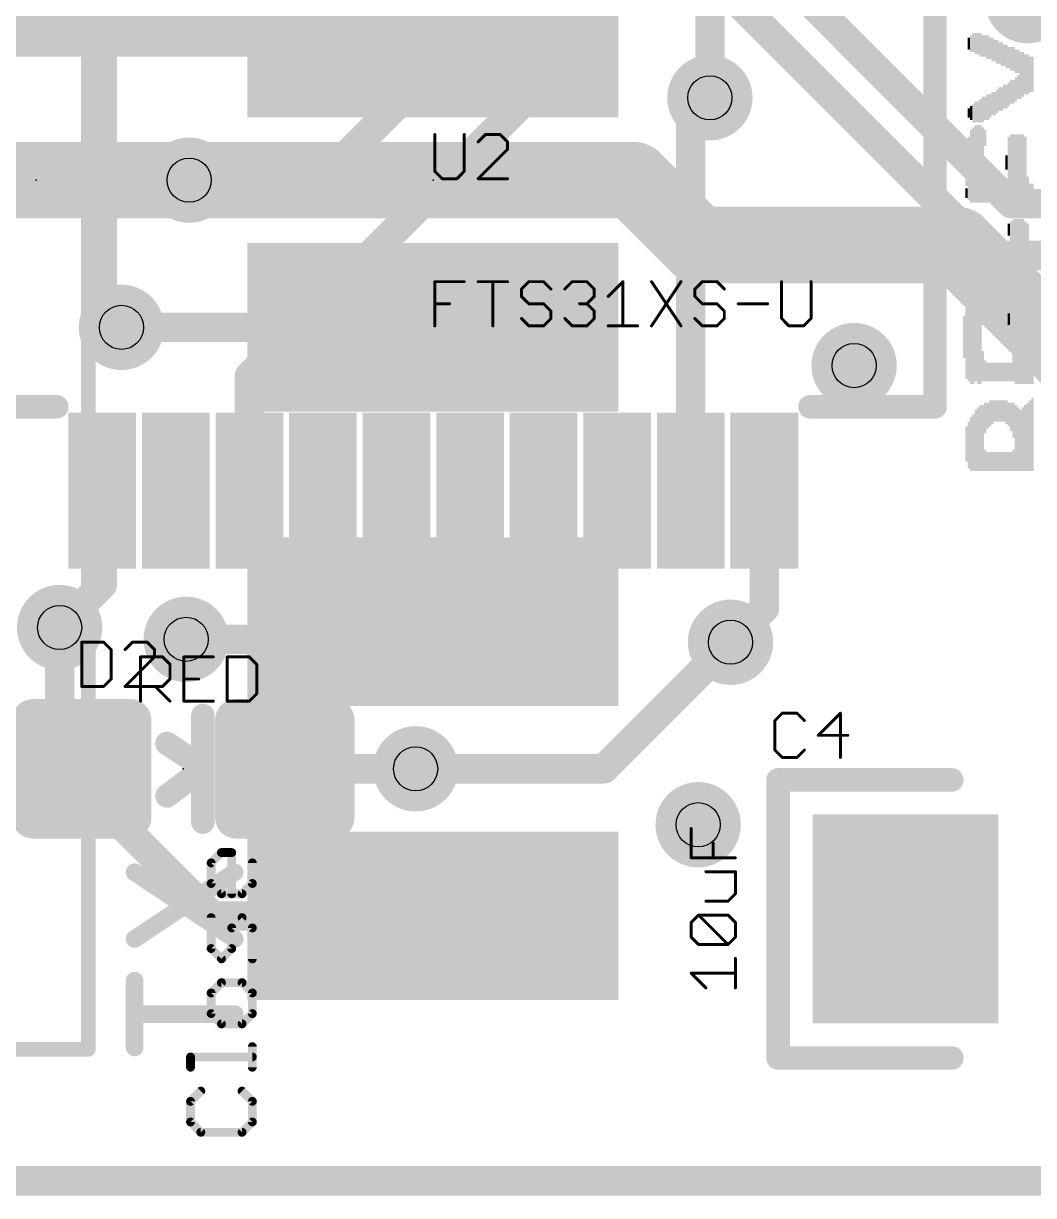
# Model space of a CAD drawing. Extents: x -39 to 68, y -15 to 21.
# Drawn here: x 7.89 to 16.61, y -0.13 to 9.99 of the extents above; entities that cross this region are included whole.
import ezdxf

# ---------------------------------------------------------------- set-up
doc = ezdxf.new("R2010")
doc.units = 0
for name, color, linetype in [('1', 12, 'CONTINUOUS'), ('16', 132, 'CONTINUOUS'), ('18', 110, 'CONTINUOUS'), ('20', 53, 'CONTINUOUS'), ('21', 53, 'CONTINUOUS'), ('22', 53, 'CONTINUOUS'), ('23', 53, 'CONTINUOUS'), ('24', 53, 'CONTINUOUS'), ('25', 253, 'CONTINUOUS'), ('27', 253, 'CONTINUOUS'), ('29', 253, 'CONTINUOUS'), ('30', 253, 'CONTINUOUS'), ('31', 253, 'CONTINUOUS'), ('32', 253, 'CONTINUOUS'), ('44', 253, 'CONTINUOUS'), ('51', 53, 'CONTINUOUS')]:
    doc.layers.add(name, color=color, linetype=linetype)

# ---------------------------------------------------------------- blocks, each defined once
blk = doc.blocks.new('RECT')
blk.add_solid([(-0.5, -0.5), (0.5, -0.5), (-0.5, 0.5), (0.5, 0.5)])
blk = doc.blocks.new('RECT160000X160000R30')
at = {"const_width": 0.15}
blk.add_lwpolyline([(0.425, -0.35), (0.425, 0.35, 0.4142), (0.35, 0.425), (-0.35, 0.425, 0.4142), (-0.425, 0.35), (-0.425, -0.35, 0.4142), (-0.35, -0.425), (0.35, -0.425, 0.4142)], format="xyb", close=True, dxfattribs=at)
blk.add_solid([(-0.3754, -0.3754), (0.3754, -0.3754), (-0.3754, 0.3754), (0.3754, 0.3754)])
blk = doc.blocks.new('RECT192512X192512R30')
at = {"const_width": 0.1805}
blk.add_lwpolyline([(0.5114, -0.4211), (0.5114, 0.4211, 0.4142), (0.4211, 0.5114), (-0.4211, 0.5114, 0.4142), (-0.5114, 0.4211), (-0.5114, -0.4211, 0.4142), (-0.4211, -0.5114), (0.4211, -0.5114, 0.4142)], format="xyb", close=True, dxfattribs=at)
blk.add_solid([(-0.4465, -0.4465), (0.4465, -0.4465), (-0.4465, 0.4465), (0.4465, 0.4465)])
blk = doc.blocks.new('ROUNDV')
at = {"const_width": 0.5}
blk.add_lwpolyline([(0, -0.25, 1), (0, 0.25, 1), (0, -0.25)], format="xyb", dxfattribs=at)

msp = doc.modelspace()

# ---------------------------------------------------------------- linework, layer by layer
at = {"layer": '1', "const_width": 0.254}
for points in [[(8.5725, 11.3157), (8.5725, 7.5311)], [(11.7475, 11.3157), (11.7475, 9.9187)], [(13.6525, 10.5791), (16.2456, 7.986)], [(14.2875, 10.5664), (16.4211, 8.4328)], [(12.5222, 9.6266), (12.5222, 10.3632)], [(11.7475, 9.9187), (10.4648, 8.636)], [(9.8425, 6.9469), (12.5222, 9.6266)], [(13.6525, 9.1821), (13.8176, 9.3472)], [(13.6525, 5.9563), (13.6525, 9.1821)], [(10.4648, 8.636), (9.3218, 8.636)], [(16.9164, 8.4328), (16.4211, 8.4328)], [(16.2456, 7.986), (18.1284, 7.986)], [(8.5725, 7.5311), (8.7376, 7.366)], [(9.8425, 5.9563), (9.8425, 6.9469)], [(8.5725, 5.9563), (8.5725, 5.1435)], [(10.4775, 5.9563), (10.4775, 5.1181)], [(14.2875, 4.9403), (14.2875, 5.9563)], [(8.5725, 5.1435), (8.2042, 4.7752)], [(10.4775, 5.1181), (10.033, 4.6736)], [(13.9954, 4.6482), (14.2875, 4.9403)], [(10.033, 4.6736), (9.2964, 4.6736)], [(6.9968, 3.556), (8.394, 3.556)], [(10.148, 3.556), (11.2776, 3.556)], [(22.86, 0), (0, 0)]]:
    msp.add_lwpolyline(points, dxfattribs=at)
at = {"layer": '1', "const_width": 0.127}
for points in [[(11.7924, 9.8738, 1), (11.7026, 9.9636)], [(11.684, 9.9187, 1), (11.811, 9.9187)], [(12.5671, 9.5817, 1), (12.4773, 9.6715)], [(12.4587, 9.6266, 1), (12.5857, 9.6266)], [(13.8625, 9.3023, 1), (13.7727, 9.3921)], [(13.716, 9.1821, 1), (13.589, 9.1821)], [(13.6076, 9.227, 1), (13.6974, 9.1372)], [(9.3218, 8.6995, 1), (9.3218, 8.5725)], [(10.4199, 8.6809, 1), (10.5097, 8.5911)], [(10.4648, 8.5725, 1), (10.4648, 8.6995)], [(16.4211, 8.4963, 1), (16.4211, 8.3693)], [(16.3762, 8.3879, 1), (16.466, 8.4777)], [(16.2456, 8.0495, 1), (16.2456, 7.9225)], [(16.2007, 7.9411, 1), (16.2905, 8.0309)], [(8.6174, 7.576, 1), (8.5276, 7.4862)], [(8.509, 7.5311, 1), (8.636, 7.5311)], [(8.6927, 7.3211, 1), (8.7825, 7.4109)], [(9.906, 6.9469, 1), (9.779, 6.9469)], [(9.7976, 6.9918, 1), (9.8874, 6.902)], [(8.636, 5.9563, 1), (8.509, 5.9563)], [(10.541, 5.9563, 1), (10.414, 5.9563)], [(14.351, 5.9563, 1), (14.224, 5.9563)], [(9.779, 5.9563, 1), (9.906, 5.9563)], [(13.589, 5.9563, 1), (13.716, 5.9563)], [(8.6174, 5.0986, 1), (8.5276, 5.1884)], [(8.509, 5.1435, 1), (8.636, 5.1435)], [(10.414, 5.1181, 1), (10.541, 5.1181)], [(10.5224, 5.0732, 1), (10.4326, 5.163)], [(14.3324, 4.8954, 1), (14.2426, 4.9852)], [(14.224, 4.9403, 1), (14.351, 4.9403)], [(8.1593, 4.8201, 1), (8.2491, 4.7303)], [(9.2964, 4.7371, 1), (9.2964, 4.6101)], [(9.9881, 4.7185, 1), (10.0779, 4.6287)], [(10.033, 4.6101, 1), (10.033, 4.7371)], [(13.9505, 4.6931, 1), (14.0403, 4.6033)], [(8.394, 3.4925, 1), (8.394, 3.6195)], [(10.148, 3.6195, 1), (10.148, 3.4925)], [(11.2776, 3.4925, 1), (11.2776, 3.6195)]]:
    msp.add_lwpolyline(points, format="xyb", dxfattribs=at)
at = {"layer": '16'}
for points, const_width in [([(13.8176, 11.684), (13.8176, 9.3472)], 0.254), ([(11.426, 9.906), (6.8072, 9.906)], 0.4064), ([(9.3218, 8.636), (4.929, 8.636)], 0.6604), ([(13.1572, 8.636), (9.3218, 8.636)], 0.6604), ([(13.716, 8.0772), (13.1572, 8.636)], 0.6604), ([(15.9512, 8.0772), (13.716, 8.0772)], 0.6604), ([(17.0942, 6.9342), (15.9512, 8.0772)], 0.6604), ([(8.7376, 7.366), (11.426, 7.366)], 0.254), ([(8.2042, 4.7752), (8.2042, 3.6068)], 0.254), ([(11.426, 4.826), (11.2736, 4.6736)], 0.254), ([(11.2736, 4.6736), (9.2964, 4.6736)], 0.254), ([(12.9032, 3.556), (13.9954, 4.6482)], 0.254), ([(8.2042, 3.6068), (9.525, 2.286)], 0.254), ([(11.2776, 3.556), (12.9032, 3.556)], 0.254), ([(9.525, 2.286), (11.426, 2.286)], 0.254), ([(22.86, 0), (0, 0)], 0.254)]:
    msp.add_lwpolyline(points, dxfattribs=dict(at, const_width=const_width))
for points, const_width in [([(11.426, 9.8044, 1), (11.426, 10.0076)], 0.2032), ([(13.7541, 9.3472, 1), (13.8811, 9.3472)], 0.127), ([(9.3218, 8.8011, 1), (9.3218, 8.4709)], 0.3302), ([(9.3218, 8.4709, 1), (9.3218, 8.8011)], 0.3302), ([(13.2739, 8.7527, 1), (13.0405, 8.5193)], 0.3302), ([(13.1572, 8.4709, 1), (13.1572, 8.8011)], 0.3302), ([(13.716, 8.2423, 1), (13.716, 7.9121)], 0.3302), ([(16.0679, 8.1939, 1), (15.8345, 7.9605)], 0.3302), ([(15.9512, 7.9121, 1), (15.9512, 8.2423)], 0.3302), ([(13.5993, 7.9605, 1), (13.8327, 8.1939)], 0.3302), ([(8.7376, 7.4295, 1), (8.7376, 7.3025)], 0.127), ([(11.426, 7.3025, 1), (11.426, 7.4295)], 0.127), ([(8.2677, 4.7752, 1), (8.1407, 4.7752)], 0.127), ([(11.4709, 4.7811, 1), (11.3811, 4.8709)], 0.127), ([(9.2964, 4.7371, 1), (9.2964, 4.6101)], 0.127), ([(11.2287, 4.7185, 1), (11.3185, 4.6287)], 0.127), ([(11.2736, 4.6101, 1), (11.2736, 4.7371)], 0.127), ([(14.0403, 4.6033, 1), (13.9505, 4.6931)], 0.127), ([(8.2491, 3.6517, 1), (8.1593, 3.5619)], 0.127), ([(8.1407, 3.6068, 1), (8.2677, 3.6068)], 0.127), ([(11.2776, 3.6195, 1), (11.2776, 3.4925)], 0.127), ([(12.8583, 3.6009, 1), (12.9481, 3.5111)], 0.127), ([(12.9032, 3.4925, 1), (12.9032, 3.6195)], 0.127), ([(9.525, 2.3495, 1), (9.525, 2.2225)], 0.127), ([(9.4801, 2.2411, 1), (9.5699, 2.3309)], 0.127), ([(11.426, 2.2225, 1), (11.426, 2.3495)], 0.127)]:
    msp.add_lwpolyline(points, format="xyb", dxfattribs=dict(at, const_width=const_width))
at = {"layer": '20', "const_width": 0.2032}
msp.add_lwpolyline([(0, 0), (22.86, 0)], dxfattribs=at)
at = {"layer": '21'}
for points, const_width in [([(15.7607, 6.6802), (15.7607, 10.5918)], 0.2032), ([(7.0993, 6.6802), (8.1788, 6.6802)], 0.2032), ([(14.6812, 6.6802), (15.7607, 6.6802)], 0.2032), ([(9.441, 4.016), (9.441, 3.556)], 0.2032), ([(9.4256, 3.5814), (9.131, 3.7744)], 0.2032), ([(9.441, 3.556), (9.131, 3.3222)], 0.2032), ([(9.441, 3.096), (9.441, 3.556)], 0.2032), ([(14.4062, 1.0606), (14.4062, 3.4606)], 0.2032), ([(14.4062, 3.4606), (15.9062, 3.4606)], 0.2032), ([(8.8512, 2.0871), (9.7155, 2.6633)], 0.1524), ([(8.8512, 2.6633), (9.7155, 2.0871)], 0.1524), ([(8.8512, 1.1516), (8.8512, 1.7278)], 0.1524), ([(9.7155, 1.4397), (8.8512, 1.4397)], 0.1524), ([(15.9062, 1.0606), (14.4062, 1.0606)], 0.2032)]:
    msp.add_lwpolyline(points, dxfattribs=dict(at, const_width=const_width))
for points, const_width in [([(8.1788, 6.6294, 1), (8.1788, 6.731)], 0.1016), ([(14.6812, 6.731, 1), (14.6812, 6.6294)], 0.1016), ([(15.7607, 6.6294, 1), (15.7607, 6.731)], 0.1016), ([(15.7099, 6.6802, 1), (15.8115, 6.6802)], 0.1016), ([(9.4918, 4.016, 1), (9.3902, 4.016)], 0.1016), ([(9.1588, 3.8169, 1), (9.1032, 3.7319)], 0.1016), ([(9.4918, 3.556, 1), (9.3902, 3.556)], 0.1016), ([(9.3978, 3.5389, 1), (9.4534, 3.6239)], 0.1016), ([(9.4716, 3.5154, 1), (9.4104, 3.5966)], 0.1016), ([(9.3902, 3.556, 1), (9.4918, 3.556)], 0.1016), ([(14.457, 3.4606, 1), (14.3554, 3.4606)], 0.1016), ([(14.4062, 3.5114, 1), (14.4062, 3.4098)], 0.1016), ([(15.9062, 3.4098, 1), (15.9062, 3.5114)], 0.1016), ([(9.1004, 3.3628, 1), (9.1616, 3.2816)], 0.1016), ([(9.3902, 3.096, 1), (9.4918, 3.096)], 0.1016), ([(8.8723, 2.695, 1), (8.83, 2.6316)], 0.0762), ([(9.7366, 2.6316, 1), (9.6944, 2.695)], 0.0762), ([(8.83, 2.1188, 1), (8.8723, 2.0554)], 0.0762), ([(9.6944, 2.0554, 1), (9.7366, 2.1188)], 0.0762), ([(8.8893, 1.7278, 1), (8.8131, 1.7278)], 0.0762), ([(8.8512, 1.4778, 1), (8.8512, 1.4016)], 0.0762), ([(9.7155, 1.4016, 1), (9.7155, 1.4778)], 0.0762), ([(8.8131, 1.1516, 1), (8.8893, 1.1516)], 0.0762), ([(14.4062, 1.1114, 1), (14.4062, 1.0098)], 0.1016), ([(15.9062, 1.0098, 1), (15.9062, 1.1114)], 0.1016), ([(14.3554, 1.0606, 1), (14.457, 1.0606)], 0.1016)]:
    msp.add_lwpolyline(points, format="xyb", dxfattribs=dict(at, const_width=const_width))
at = {"layer": '22', "const_width": 0.127}
for points in [[(8.451, 16.136), (8.451, 1.136)], [(8.451, 1.136), (-0.049, 1.136)]]:
    msp.add_lwpolyline(points, dxfattribs=at)
at = {"layer": '22', "const_width": 0.0635}
for points in [[(8.4192, 1.136, 1), (8.4828, 1.136)], [(8.451, 1.1043, 1), (8.451, 1.1678)]]:
    msp.add_lwpolyline(points, format="xyb", dxfattribs=at)
at = {"layer": '23'}
for p in [(11.43, 8.636), (9.271, 3.556)]:
    msp.add_point(p, dxfattribs=at)
at = {"layer": '24'}
msp.add_point((8.001, 8.636), dxfattribs=at)
at = {"layer": '25', "const_width": 0.0254}
for points in [[(11.4427, 9.03), (11.4427, 8.7123)], [(11.6969, 8.7123), (11.6969, 9.03)], [(11.8805, 9.03), (11.8169, 8.9665)], [(12.0076, 9.03), (11.8805, 9.03)], [(12.0711, 8.9665), (12.0076, 9.03)], [(11.8169, 8.6487), (12.0711, 8.9029)], [(12.0711, 8.9029), (12.0711, 8.9665)], [(11.4427, 8.7123), (11.5063, 8.6487)], [(11.6334, 8.6487), (11.6969, 8.7123)], [(11.5063, 8.6487), (11.6334, 8.6487)], [(12.0711, 8.6487), (11.8169, 8.6487)], [(8.3947, 4.6485), (8.3947, 4.2672)], [(8.5854, 4.6485), (8.3947, 4.6485)], [(8.6489, 4.585), (8.5854, 4.6485)], [(8.8325, 4.6485), (8.7689, 4.585)], [(8.9596, 4.6485), (8.8325, 4.6485)], [(9.0231, 4.585), (8.9596, 4.6485)], [(8.6489, 4.3308), (8.6489, 4.585)], [(9.0231, 4.5214), (9.0231, 4.585)], [(8.7689, 4.2672), (9.0231, 4.5214)], [(8.3947, 4.2672), (8.5854, 4.2672)], [(8.5854, 4.2672), (8.6489, 4.3308)], [(9.0231, 4.2672), (8.7689, 4.2672)], [(14.4425, 4.0356), (14.3789, 3.9721)], [(14.5696, 4.0356), (14.4425, 4.0356)], [(14.6332, 3.9721), (14.5696, 4.0356)], [(14.9438, 4.0356), (14.7531, 3.845)], [(14.9438, 3.6543), (14.9438, 4.0356)], [(14.3789, 3.9721), (14.3789, 3.7179)], [(14.7531, 3.845), (15.0074, 3.845)], [(14.3789, 3.7179), (14.4425, 3.6543)], [(14.4425, 3.6543), (14.5696, 3.6543)], [(14.5696, 3.6543), (14.6332, 3.7179)]]:
    msp.add_lwpolyline(points, dxfattribs=at)
at = {"layer": '25', "const_width": 0.0127}
for points in [[(11.449, 9.03, 1), (11.4364, 9.03)], [(11.7033, 9.03, 1), (11.6906, 9.03)], [(11.8805, 9.0364, 1), (11.8805, 9.0237)], [(11.8849, 9.0255, 1), (11.876, 9.0345)], [(12.0121, 9.0345, 1), (12.0031, 9.0255)], [(12.0076, 9.0237, 1), (12.0076, 9.0364)], [(11.8124, 8.971, 1), (11.8214, 8.962)], [(12.0775, 8.9665, 1), (12.0648, 8.9665)], [(12.0648, 8.9029, 1), (12.0775, 8.9029)], [(12.0666, 8.962, 1), (12.0756, 8.971)], [(12.0756, 8.8984, 1), (12.0666, 8.9074)], [(11.4472, 8.7167, 1), (11.4382, 8.7078)], [(11.4364, 8.7123, 1), (11.449, 8.7123)], [(11.6906, 8.7123, 1), (11.7033, 8.7123)], [(11.7014, 8.7078, 1), (11.6924, 8.7167)], [(11.5063, 8.655, 1), (11.5063, 8.6424)], [(11.5018, 8.6442, 1), (11.5107, 8.6532)], [(11.6289, 8.6532, 1), (11.6379, 8.6442)], [(11.6334, 8.6424, 1), (11.6334, 8.655)], [(11.8124, 8.6532, 1), (11.8214, 8.6442)], [(11.8169, 8.655, 1), (11.8169, 8.6424)], [(12.0711, 8.6424, 1), (12.0711, 8.655)], [(8.3947, 4.6549, 1), (8.3947, 4.6422)], [(8.401, 4.6485, 1), (8.3884, 4.6485)], [(8.5899, 4.653, 1), (8.5809, 4.644)], [(8.5854, 4.6422, 1), (8.5854, 4.6549)], [(8.8325, 4.6549, 1), (8.8325, 4.6422)], [(8.8369, 4.644, 1), (8.828, 4.653)], [(8.9641, 4.653, 1), (8.9551, 4.644)], [(8.9596, 4.6422, 1), (8.9596, 4.6549)], [(8.6553, 4.585, 1), (8.6426, 4.585)], [(8.6444, 4.5805, 1), (8.6534, 4.5895)], [(8.7644, 4.5895, 1), (8.7734, 4.5805)], [(9.0295, 4.585, 1), (9.0168, 4.585)], [(9.0186, 4.5805, 1), (9.0276, 4.5895)], [(9.0168, 4.5214, 1), (9.0295, 4.5214)], [(9.0276, 4.5169, 1), (9.0186, 4.5259)], [(8.3947, 4.2736, 1), (8.3947, 4.2608)], [(8.3884, 4.2672, 1), (8.401, 4.2672)], [(8.5809, 4.2717, 1), (8.5899, 4.2627)], [(8.5854, 4.2608, 1), (8.5854, 4.2736)], [(8.6426, 4.3308, 1), (8.6553, 4.3308)], [(8.6534, 4.3263, 1), (8.6444, 4.3352)], [(8.7689, 4.2736, 1), (8.7689, 4.2608)], [(8.7644, 4.2717, 1), (8.7734, 4.2627)], [(9.0231, 4.2608, 1), (9.0231, 4.2736)], [(14.4425, 4.042, 1), (14.4425, 4.0293)], [(14.447, 4.0311, 1), (14.438, 4.0401)], [(14.5741, 4.0401, 1), (14.5651, 4.0311)], [(14.5696, 4.0293, 1), (14.5696, 4.042)], [(14.9502, 4.0356, 1), (14.9375, 4.0356)], [(14.9483, 4.0311, 1), (14.9393, 4.0401)], [(14.3853, 3.9721, 1), (14.3726, 3.9721)], [(14.3745, 3.9766, 1), (14.3834, 3.9676)], [(14.6287, 3.9676, 1), (14.6376, 3.9766)], [(14.7531, 3.8513, 1), (14.7531, 3.8386)], [(14.7487, 3.8495, 1), (14.7576, 3.8405)], [(15.0074, 3.8386, 1), (15.0074, 3.8513)], [(14.3726, 3.7179, 1), (14.3853, 3.7179)], [(14.3834, 3.7223, 1), (14.3745, 3.7134)], [(14.4425, 3.6606, 1), (14.4425, 3.648)], [(14.438, 3.6498, 1), (14.447, 3.6588)], [(14.5651, 3.6588, 1), (14.5741, 3.6498)], [(14.5696, 3.648, 1), (14.5696, 3.6606)], [(14.6376, 3.7134, 1), (14.6287, 3.7223)], [(14.9375, 3.6543, 1), (14.9502, 3.6543)]]:
    msp.add_lwpolyline(points, format="xyb", dxfattribs=at)
at = {"layer": '27'}
for points, const_width in [([(11.4427, 7.3787), (11.4427, 7.76)], 0.0254), ([(11.4427, 7.76), (11.6969, 7.76)], 0.0254), ([(11.8169, 7.76), (12.0711, 7.76)], 0.0254), ([(11.944, 7.3787), (11.944, 7.76)], 0.0254), ([(12.2547, 7.76), (12.1911, 7.6965)], 0.0254), ([(12.1911, 7.6965), (12.1911, 7.6329)], 0.0254), ([(12.3818, 7.76), (12.2547, 7.76)], 0.0254), ([(12.4453, 7.6965), (12.3818, 7.76)], 0.0254), ([(12.5653, 7.6965), (12.6289, 7.76)], 0.0254), ([(12.6289, 7.76), (12.756, 7.76)], 0.0254), ([(12.756, 7.76), (12.8195, 7.6965)], 0.0254), ([(12.8195, 7.6965), (12.8195, 7.6329)], 0.0254), ([(12.9395, 7.6329), (13.0666, 7.76)], 0.0254), ([(13.0666, 7.76), (13.0666, 7.3787)], 0.0254), ([(13.3137, 7.76), (13.5679, 7.3787)], 0.0254), ([(13.5679, 7.76), (13.3137, 7.3787)], 0.0254), ([(13.7515, 7.76), (13.6879, 7.6965)], 0.0254), ([(13.6879, 7.6965), (13.6879, 7.6329)], 0.0254), ([(13.8786, 7.76), (13.7515, 7.76)], 0.0254), ([(13.9422, 7.6965), (13.8786, 7.76)], 0.0254), ([(14.4364, 7.76), (14.4364, 7.4423)], 0.0254), ([(14.6906, 7.4423), (14.6906, 7.76)], 0.0254), ([(12.1911, 7.6329), (12.2547, 7.5694)], 0.0254), ([(12.8195, 7.6329), (12.756, 7.5694)], 0.0254), ([(13.6879, 7.6329), (13.7515, 7.5694)], 0.0254), ([(11.4427, 7.5694), (11.5698, 7.5694)], 0.0254), ([(12.2547, 7.5694), (12.3818, 7.5694)], 0.0254), ([(12.3818, 7.5694), (12.4453, 7.5058)], 0.0254), ([(12.4453, 7.5058), (12.4453, 7.4423)], 0.0254), ([(12.756, 7.5694), (12.6924, 7.5694)], 0.0254), ([(12.756, 7.5694), (12.8195, 7.5058)], 0.0254), ([(12.8195, 7.5058), (12.8195, 7.4423)], 0.0254), ([(13.7515, 7.5694), (13.8786, 7.5694)], 0.0254), ([(13.8786, 7.5694), (13.9422, 7.5058)], 0.0254), ([(13.9422, 7.5058), (13.9422, 7.4423)], 0.0254), ([(14.0621, 7.5694), (14.3164, 7.5694)], 0.0254), ([(12.2547, 7.3787), (12.1911, 7.4423)], 0.0254), ([(12.3818, 7.3787), (12.2547, 7.3787)], 0.0254), ([(12.4453, 7.4423), (12.3818, 7.3787)], 0.0254), ([(12.6289, 7.3787), (12.5653, 7.4423)], 0.0254), ([(12.756, 7.3787), (12.6289, 7.3787)], 0.0254), ([(12.8195, 7.4423), (12.756, 7.3787)], 0.0254), ([(12.9395, 7.3787), (13.1937, 7.3787)], 0.0254), ([(13.7515, 7.3787), (13.6879, 7.4423)], 0.0254), ([(13.8786, 7.3787), (13.7515, 7.3787)], 0.0254), ([(13.9422, 7.4423), (13.8786, 7.3787)], 0.0254), ([(14.4364, 7.4423), (14.4999, 7.3787)], 0.0254), ([(14.4999, 7.3787), (14.627, 7.3787)], 0.0254), ([(14.627, 7.3787), (14.6906, 7.4423)], 0.0254), ([(8.9027, 4.1402), (8.9027, 4.5215)], 0.0254), ([(8.9027, 4.5215), (9.0934, 4.5215)], 0.0254), ([(9.0934, 4.5215), (9.1569, 4.458)], 0.0254), ([(9.1569, 4.458), (9.1569, 4.3309)], 0.0254), ([(9.5311, 4.5215), (9.2769, 4.5215)], 0.0254), ([(9.2769, 4.5215), (9.2769, 4.1402)], 0.0254), ([(9.6511, 4.5215), (9.6511, 4.1402)], 0.0254), ([(9.8418, 4.5215), (9.6511, 4.5215)], 0.0254), ([(9.9053, 4.458), (9.8418, 4.5215)], 0.0254), ([(9.9053, 4.2038), (9.9053, 4.458)], 0.0254), ([(9.0934, 4.2673), (8.9027, 4.2673)], 0.0254), ([(9.0298, 4.2673), (9.1569, 4.1402)], 0.0254), ([(9.1569, 4.3309), (9.0934, 4.2673)], 0.0254), ([(9.2769, 4.3309), (9.404, 4.3309)], 0.0254), ([(9.2769, 4.1402), (9.5311, 4.1402)], 0.0254), ([(9.6511, 4.1402), (9.8418, 4.1402)], 0.0254), ([(9.8418, 4.1402), (9.9053, 4.2038)], 0.0254), ([(13.6562, 2.7879), (13.6562, 3.0421)], 0.0254), ([(9.512, 2.7442), (9.601, 2.8331)], 0.0762), ([(9.601, 2.8331), (9.6899, 2.8331)], 0.0762), ([(9.6899, 2.8331), (9.6899, 2.4772)], 0.0762), ([(13.8469, 2.7879), (13.8469, 2.915)], 0.0254), ([(9.512, 2.5662), (9.512, 2.7442)], 0.0762), ([(9.8679, 2.7442), (9.8679, 2.5662)], 0.0762), ([(14.0375, 2.7879), (13.6562, 2.7879)], 0.0254), ([(14.0375, 2.6679), (13.7833, 2.6679)], 0.0254), ([(14.0375, 2.4773), (14.0375, 2.6679)], 0.0254), ([(9.601, 2.4772), (9.512, 2.5662)], 0.0762), ([(9.8679, 2.5662), (9.7789, 2.4772)], 0.0762), ([(9.7789, 2.4772), (9.601, 2.4772)], 0.0762), ([(13.974, 2.4137), (14.0375, 2.4773)], 0.0254), ([(13.7833, 2.4137), (13.974, 2.4137)], 0.0254), ([(9.512, 2.0049), (9.512, 2.2718)], 0.0762), ([(9.7789, 2.2718), (9.6899, 2.1829)], 0.0762), ([(9.8679, 2.1829), (9.7789, 2.2718)], 0.0762), ([(13.6562, 2.2302), (13.7198, 2.2937)], 0.0254), ([(13.6562, 2.1031), (13.6562, 2.2302)], 0.0254), ([(13.7198, 2.2937), (13.974, 2.2937)], 0.0254), ([(13.974, 2.0395), (13.7198, 2.2937)], 0.0254), ([(13.974, 2.2937), (14.0375, 2.2302)], 0.0254), ([(14.0375, 2.2302), (14.0375, 2.1031)], 0.0254), ([(9.6899, 2.1829), (9.6899, 2.0049)], 0.0762), ([(9.8679, 1.9159), (9.8679, 2.1829)], 0.0762), ([(9.601, 1.9159), (9.512, 2.0049)], 0.0762), ([(9.6899, 2.0049), (9.601, 1.9159)], 0.0762), ([(13.7198, 2.0395), (13.6562, 2.1031)], 0.0254), ([(13.974, 2.0395), (13.7198, 2.0395)], 0.0254), ([(14.0375, 2.1031), (13.974, 2.0395)], 0.0254), ([(14.0375, 1.6653), (14.0375, 1.9195)], 0.0254), ([(9.601, 1.7105), (9.512, 1.6215)], 0.0762), ([(9.7789, 1.7105), (9.601, 1.7105)], 0.0762), ([(9.8679, 1.6215), (9.7789, 1.7105)], 0.0762), ([(13.7833, 1.6653), (13.6562, 1.7924)], 0.0254), ([(13.6562, 1.7924), (14.0375, 1.7924)], 0.0254), ([(9.512, 1.6215), (9.512, 1.4436)], 0.0762), ([(9.8679, 1.4436), (9.8679, 1.6215)], 0.0762), ([(9.512, 1.4436), (9.601, 1.3546)], 0.0762), ([(9.7789, 1.3546), (9.8679, 1.4436)], 0.0762), ([(9.601, 1.3546), (9.7789, 1.3546)], 0.0762), ([(9.8679, 0.9804), (9.8679, 1.1584)], 0.0762), ([(9.334, 0.9804), (9.334, 1.0694)], 0.0762), ([(9.334, 1.0694), (9.8679, 1.0694)], 0.0762), ([(9.423, 0.775), (9.334, 0.686)], 0.0762), ([(9.8679, 0.686), (9.7789, 0.775)], 0.0762), ([(9.334, 0.686), (9.334, 0.5081)], 0.0762), ([(9.8679, 0.5081), (9.8679, 0.686)], 0.0762), ([(9.334, 0.5081), (9.423, 0.4191)], 0.0762), ([(9.7789, 0.4191), (9.8679, 0.5081)], 0.0762), ([(9.423, 0.4191), (9.7789, 0.4191)], 0.0762)]:
    msp.add_lwpolyline(points, dxfattribs=dict(at, const_width=const_width))
for points, const_width in [([(11.4427, 7.7664, 1), (11.4427, 7.7537)], 0.0127), ([(11.449, 7.76, 1), (11.4364, 7.76)], 0.0127), ([(11.6969, 7.7537, 1), (11.6969, 7.7664)], 0.0127), ([(11.8169, 7.7664, 1), (11.8169, 7.7537)], 0.0127), ([(11.9504, 7.76, 1), (11.9377, 7.76)], 0.0127), ([(12.0711, 7.7537, 1), (12.0711, 7.7664)], 0.0127), ([(12.1975, 7.6965, 1), (12.1848, 7.6965)], 0.0127), ([(12.1866, 7.701, 1), (12.1956, 7.692)], 0.0127), ([(12.2547, 7.7664, 1), (12.2547, 7.7537)], 0.0127), ([(12.2592, 7.7555, 1), (12.2502, 7.7645)], 0.0127), ([(12.3863, 7.7645, 1), (12.3773, 7.7555)], 0.0127), ([(12.3818, 7.7537, 1), (12.3818, 7.7664)], 0.0127), ([(12.4408, 7.692, 1), (12.4498, 7.701)], 0.0127), ([(12.5608, 7.701, 1), (12.5698, 7.692)], 0.0127), ([(12.6289, 7.7664, 1), (12.6289, 7.7537)], 0.0127), ([(12.6334, 7.7555, 1), (12.6244, 7.7645)], 0.0127), ([(12.7605, 7.7645, 1), (12.7515, 7.7555)], 0.0127), ([(12.756, 7.7537, 1), (12.756, 7.7664)], 0.0127), ([(12.8259, 7.6965, 1), (12.8132, 7.6965)], 0.0127), ([(12.815, 7.692, 1), (12.824, 7.701)], 0.0127), ([(13.073, 7.76, 1), (13.0603, 7.76)], 0.0127), ([(13.0711, 7.7555, 1), (13.0621, 7.7645)], 0.0127), ([(13.319, 7.7635, 1), (13.3084, 7.7565)], 0.0127), ([(13.5732, 7.7565, 1), (13.5627, 7.7635)], 0.0127), ([(13.6834, 7.701, 1), (13.6924, 7.692)], 0.0127), ([(13.6943, 7.6965, 1), (13.6816, 7.6965)], 0.0127), ([(13.7515, 7.7664, 1), (13.7515, 7.7537)], 0.0127), ([(13.756, 7.7555, 1), (13.747, 7.7645)], 0.0127), ([(13.8831, 7.7645, 1), (13.8741, 7.7555)], 0.0127), ([(13.8786, 7.7537, 1), (13.8786, 7.7664)], 0.0127), ([(13.9377, 7.692, 1), (13.9466, 7.701)], 0.0127), ([(14.4427, 7.76, 1), (14.43, 7.76)], 0.0127), ([(14.6969, 7.76, 1), (14.6842, 7.76)], 0.0127), ([(12.1956, 7.6374, 1), (12.1866, 7.6284)], 0.0127), ([(12.1848, 7.6329, 1), (12.1975, 7.6329)], 0.0127), ([(12.8132, 7.6329, 1), (12.8259, 7.6329)], 0.0127), ([(12.824, 7.6284, 1), (12.815, 7.6374)], 0.0127), ([(12.935, 7.6374, 1), (12.944, 7.6284)], 0.0127), ([(13.6924, 7.6374, 1), (13.6834, 7.6284)], 0.0127), ([(13.6816, 7.6329, 1), (13.6943, 7.6329)], 0.0127), ([(11.4427, 7.5757, 1), (11.4427, 7.563)], 0.0127), ([(11.5698, 7.563, 1), (11.5698, 7.5757)], 0.0127), ([(12.2547, 7.5757, 1), (12.2547, 7.563)], 0.0127), ([(12.2502, 7.5649, 1), (12.2592, 7.5739)], 0.0127), ([(12.3863, 7.5739, 1), (12.3773, 7.5649)], 0.0127), ([(12.3818, 7.563, 1), (12.3818, 7.5757)], 0.0127), ([(12.4517, 7.5058, 1), (12.439, 7.5058)], 0.0127), ([(12.4408, 7.5013, 1), (12.4498, 7.5103)], 0.0127), ([(12.6924, 7.5757, 1), (12.6924, 7.563)], 0.0127), ([(12.7605, 7.5739, 1), (12.7515, 7.5649)], 0.0127), ([(12.7515, 7.5739, 1), (12.7605, 7.5649)], 0.0127), ([(12.756, 7.563, 1), (12.756, 7.5757)], 0.0127), ([(12.8259, 7.5058, 1), (12.8132, 7.5058)], 0.0127), ([(12.815, 7.5013, 1), (12.824, 7.5103)], 0.0127), ([(13.7515, 7.5757, 1), (13.7515, 7.563)], 0.0127), ([(13.747, 7.5649, 1), (13.756, 7.5739)], 0.0127), ([(13.8831, 7.5739, 1), (13.8741, 7.5649)], 0.0127), ([(13.8786, 7.563, 1), (13.8786, 7.5757)], 0.0127), ([(13.9485, 7.5058, 1), (13.9358, 7.5058)], 0.0127), ([(13.9377, 7.5013, 1), (13.9466, 7.5103)], 0.0127), ([(14.0621, 7.5757, 1), (14.0621, 7.563)], 0.0127), ([(14.3164, 7.563, 1), (14.3164, 7.5757)], 0.0127), ([(11.4364, 7.3787, 1), (11.449, 7.3787)], 0.0127), ([(11.9377, 7.3787, 1), (11.9504, 7.3787)], 0.0127), ([(12.1956, 7.4467, 1), (12.1866, 7.4378)], 0.0127), ([(12.2547, 7.3851, 1), (12.2547, 7.3723)], 0.0127), ([(12.2502, 7.3742, 1), (12.2592, 7.3832)], 0.0127), ([(12.3773, 7.3832, 1), (12.3863, 7.3742)], 0.0127), ([(12.3818, 7.3723, 1), (12.3818, 7.3851)], 0.0127), ([(12.439, 7.4423, 1), (12.4517, 7.4423)], 0.0127), ([(12.4498, 7.4378, 1), (12.4408, 7.4467)], 0.0127), ([(12.5698, 7.4467, 1), (12.5608, 7.4378)], 0.0127), ([(12.6289, 7.3851, 1), (12.6289, 7.3723)], 0.0127), ([(12.6244, 7.3742, 1), (12.6334, 7.3832)], 0.0127), ([(12.7515, 7.3832, 1), (12.7605, 7.3742)], 0.0127), ([(12.756, 7.3723, 1), (12.756, 7.3851)], 0.0127), ([(12.8132, 7.4423, 1), (12.8259, 7.4423)], 0.0127), ([(12.824, 7.4378, 1), (12.815, 7.4467)], 0.0127), ([(12.9395, 7.3851, 1), (12.9395, 7.3723)], 0.0127), ([(13.0603, 7.3787, 1), (13.073, 7.3787)], 0.0127), ([(13.1937, 7.3723, 1), (13.1937, 7.3851)], 0.0127), ([(13.3084, 7.3822, 1), (13.319, 7.3752)], 0.0127), ([(13.5627, 7.3752, 1), (13.5732, 7.3822)], 0.0127), ([(13.6924, 7.4467, 1), (13.6834, 7.4378)], 0.0127), ([(13.7515, 7.3851, 1), (13.7515, 7.3723)], 0.0127), ([(13.747, 7.3742, 1), (13.756, 7.3832)], 0.0127), ([(13.8741, 7.3832, 1), (13.8831, 7.3742)], 0.0127), ([(13.8786, 7.3723, 1), (13.8786, 7.3851)], 0.0127), ([(13.9358, 7.4423, 1), (13.9485, 7.4423)], 0.0127), ([(13.9466, 7.4378, 1), (13.9377, 7.4467)], 0.0127), ([(14.4408, 7.4467, 1), (14.4319, 7.4378)], 0.0127), ([(14.43, 7.4423, 1), (14.4427, 7.4423)], 0.0127), ([(14.4999, 7.3851, 1), (14.4999, 7.3723)], 0.0127), ([(14.4954, 7.3742, 1), (14.5044, 7.3832)], 0.0127), ([(14.6225, 7.3832, 1), (14.6315, 7.3742)], 0.0127), ([(14.627, 7.3723, 1), (14.627, 7.3851)], 0.0127), ([(14.6842, 7.4423, 1), (14.6969, 7.4423)], 0.0127), ([(14.6951, 7.4378, 1), (14.6861, 7.4467)], 0.0127), ([(8.9027, 4.5279, 1), (8.9027, 4.5152)], 0.0127), ([(8.9091, 4.5215, 1), (8.8964, 4.5215)], 0.0127), ([(9.0979, 4.526, 1), (9.0889, 4.517)], 0.0127), ([(9.0934, 4.5152, 1), (9.0934, 4.5279)], 0.0127), ([(9.1633, 4.458, 1), (9.1506, 4.458)], 0.0127), ([(9.1524, 4.4535, 1), (9.1614, 4.4625)], 0.0127), ([(9.2769, 4.5279, 1), (9.2769, 4.5152)], 0.0127), ([(9.2833, 4.5215, 1), (9.2706, 4.5215)], 0.0127), ([(9.5311, 4.5152, 1), (9.5311, 4.5279)], 0.0127), ([(9.6511, 4.5279, 1), (9.6511, 4.5152)], 0.0127), ([(9.6575, 4.5215, 1), (9.6448, 4.5215)], 0.0127), ([(9.8463, 4.526, 1), (9.8373, 4.517)], 0.0127), ([(9.8418, 4.5152, 1), (9.8418, 4.5279)], 0.0127), ([(9.9117, 4.458, 1), (9.899, 4.458)], 0.0127), ([(9.9008, 4.4535, 1), (9.9098, 4.4625)], 0.0127), ([(8.9027, 4.2737, 1), (8.9027, 4.261)], 0.0127), ([(9.0343, 4.2718, 1), (9.0253, 4.2628)], 0.0127), ([(9.0889, 4.2718, 1), (9.0979, 4.2628)], 0.0127), ([(9.0934, 4.261, 1), (9.0934, 4.2737)], 0.0127), ([(9.1506, 4.3309, 1), (9.1633, 4.3309)], 0.0127), ([(9.1614, 4.3264, 1), (9.1524, 4.3354)], 0.0127), ([(9.2769, 4.3372, 1), (9.2769, 4.3245)], 0.0127), ([(9.404, 4.3245, 1), (9.404, 4.3372)], 0.0127), ([(9.1524, 4.1357, 1), (9.1614, 4.1447)], 0.0127), ([(9.2769, 4.1466, 1), (9.2769, 4.1338)], 0.0127), ([(9.5311, 4.1338, 1), (9.5311, 4.1466)], 0.0127), ([(9.6511, 4.1466, 1), (9.6511, 4.1338)], 0.0127), ([(9.8373, 4.1447, 1), (9.8463, 4.1357)], 0.0127), ([(9.8418, 4.1338, 1), (9.8418, 4.1466)], 0.0127), ([(9.899, 4.2038, 1), (9.9117, 4.2038)], 0.0127), ([(9.9098, 4.1993, 1), (9.9008, 4.2082)], 0.0127), ([(8.8964, 4.1402, 1), (8.9091, 4.1402)], 0.0127), ([(9.2706, 4.1402, 1), (9.2833, 4.1402)], 0.0127), ([(9.6448, 4.1402, 1), (9.6575, 4.1402)], 0.0127), ([(13.6626, 3.0421, 1), (13.6499, 3.0421)], 0.0127), ([(9.601, 2.8522, 1), (9.601, 2.8141)], 0.0381), ([(9.6144, 2.8197, 1), (9.5875, 2.8466)], 0.0381), ([(9.709, 2.8331, 1), (9.6709, 2.8331)], 0.0381), ([(9.6899, 2.8141, 1), (9.6899, 2.8522)], 0.0381), ([(13.8532, 2.915, 1), (13.8405, 2.915)], 0.0127), ([(9.531, 2.7442, 1), (9.4929, 2.7442)], 0.0381), ([(9.4985, 2.7576, 1), (9.5255, 2.7307)], 0.0381), ([(9.887, 2.7442, 1), (9.8489, 2.7442)], 0.0381), ([(13.6562, 2.7943, 1), (13.6562, 2.7816)], 0.0127), ([(13.6499, 2.7879, 1), (13.6626, 2.7879)], 0.0127), ([(13.8405, 2.7879, 1), (13.8532, 2.7879)], 0.0127), ([(14.0375, 2.7816, 1), (14.0375, 2.7943)], 0.0127), ([(13.7833, 2.6743, 1), (13.7833, 2.6616)], 0.0127), ([(14.0439, 2.6679, 1), (14.0312, 2.6679)], 0.0127), ([(14.0375, 2.6616, 1), (14.0375, 2.6743)], 0.0127), ([(9.5255, 2.5797, 1), (9.4985, 2.5527)], 0.0381), ([(9.4929, 2.5662, 1), (9.531, 2.5662)], 0.0381), ([(9.8489, 2.5662, 1), (9.887, 2.5662)], 0.0381), ([(9.8814, 2.5527, 1), (9.8544, 2.5797)], 0.0381), ([(9.601, 2.4963, 1), (9.601, 2.4582)], 0.0381), ([(9.5875, 2.4638, 1), (9.6144, 2.4907)], 0.0381), ([(9.6709, 2.4772, 1), (9.709, 2.4772)], 0.0381), ([(9.7655, 2.4907, 1), (9.7924, 2.4638)], 0.0381), ([(9.7789, 2.4582, 1), (9.7789, 2.4963)], 0.0381), ([(14.0312, 2.4773, 1), (14.0439, 2.4773)], 0.0127), ([(14.042, 2.4728, 1), (14.0331, 2.4818)], 0.0127), ([(13.7833, 2.4201, 1), (13.7833, 2.4074)], 0.0127), ([(13.9695, 2.4182, 1), (13.9785, 2.4092)], 0.0127), ([(13.974, 2.4074, 1), (13.974, 2.4201)], 0.0127), ([(9.531, 2.2718, 1), (9.4929, 2.2718)], 0.0381), ([(9.7924, 2.2853, 1), (9.7655, 2.2584)], 0.0381), ([(9.7924, 2.2584, 1), (9.7655, 2.2853)], 0.0381), ([(13.6517, 2.2347, 1), (13.6607, 2.2257)], 0.0127), ([(13.6626, 2.2302, 1), (13.6499, 2.2302)], 0.0127), ([(13.7198, 2.3001, 1), (13.7198, 2.2874)], 0.0127), ([(13.7243, 2.2982, 1), (13.7153, 2.2892)], 0.0127), ([(13.7243, 2.2892, 1), (13.7153, 2.2982)], 0.0127), ([(13.9785, 2.2982, 1), (13.9695, 2.2892)], 0.0127), ([(13.974, 2.2874, 1), (13.974, 2.3001)], 0.0127), ([(14.0439, 2.2302, 1), (14.0312, 2.2302)], 0.0127), ([(14.0331, 2.2257, 1), (14.042, 2.2347)], 0.0127), ([(9.709, 2.1829, 1), (9.6709, 2.1829)], 0.0381), ([(9.6765, 2.1963, 1), (9.7034, 2.1694)], 0.0381), ([(9.887, 2.1829, 1), (9.8489, 2.1829)], 0.0381), ([(9.8544, 2.1694, 1), (9.8814, 2.1963)], 0.0381), ([(9.5255, 2.0184, 1), (9.4985, 1.9914)], 0.0381), ([(9.4929, 2.0049, 1), (9.531, 2.0049)], 0.0381), ([(9.6709, 2.0049, 1), (9.709, 2.0049)], 0.0381), ([(9.7034, 1.9914, 1), (9.6765, 2.0184)], 0.0381), ([(13.6607, 2.1075, 1), (13.6517, 2.0986)], 0.0127), ([(13.6499, 2.1031, 1), (13.6626, 2.1031)], 0.0127), ([(13.7198, 2.0459, 1), (13.7198, 2.0332)], 0.0127), ([(13.7153, 2.035, 1), (13.7243, 2.044)], 0.0127), ([(13.9695, 2.044, 1), (13.9785, 2.035)], 0.0127), ([(13.9695, 2.035, 1), (13.9785, 2.044)], 0.0127), ([(13.974, 2.0332, 1), (13.974, 2.0459)], 0.0127), ([(14.0312, 2.1031, 1), (14.0439, 2.1031)], 0.0127), ([(14.042, 2.0986, 1), (14.0331, 2.1075)], 0.0127), ([(9.5875, 1.9294, 1), (9.6144, 1.9025)], 0.0381), ([(9.5875, 1.9025, 1), (9.6144, 1.9294)], 0.0381), ([(9.8489, 1.9159, 1), (9.887, 1.9159)], 0.0381), ([(14.0439, 1.9195, 1), (14.0312, 1.9195)], 0.0127), ([(9.601, 1.7296, 1), (9.601, 1.6915)], 0.0381), ([(9.6144, 1.697, 1), (9.5875, 1.724)], 0.0381), ([(9.7924, 1.724, 1), (9.7655, 1.697)], 0.0381), ([(9.7789, 1.6915, 1), (9.7789, 1.7296)], 0.0381), ([(13.6562, 1.7988, 1), (13.6562, 1.7861)], 0.0127), ([(13.6607, 1.7969, 1), (13.6517, 1.7879)], 0.0127), ([(14.0375, 1.7861, 1), (14.0375, 1.7988)], 0.0127), ([(9.531, 1.6215, 1), (9.4929, 1.6215)], 0.0381), ([(9.4985, 1.635, 1), (9.5255, 1.6081)], 0.0381), ([(9.887, 1.6215, 1), (9.8489, 1.6215)], 0.0381), ([(9.8544, 1.6081, 1), (9.8814, 1.635)], 0.0381), ([(13.7788, 1.6608, 1), (13.7878, 1.6698)], 0.0127), ([(14.0312, 1.6653, 1), (14.0439, 1.6653)], 0.0127), ([(9.5255, 1.4571, 1), (9.4985, 1.4301)], 0.0381), ([(9.4929, 1.4436, 1), (9.531, 1.4436)], 0.0381), ([(9.8489, 1.4436, 1), (9.887, 1.4436)], 0.0381), ([(9.8814, 1.4301, 1), (9.8544, 1.4571)], 0.0381), ([(9.601, 1.3737, 1), (9.601, 1.3356)], 0.0381), ([(9.5875, 1.3411, 1), (9.6144, 1.3681)], 0.0381), ([(9.7655, 1.3681, 1), (9.7924, 1.3411)], 0.0381), ([(9.7789, 1.3356, 1), (9.7789, 1.3737)], 0.0381), ([(9.887, 1.1584, 1), (9.8489, 1.1584)], 0.0381), ([(9.3531, 1.0694, 1), (9.315, 1.0694)], 0.0381), ([(9.334, 1.0884, 1), (9.334, 1.0503)], 0.0381), ([(9.8679, 1.0503, 1), (9.8679, 1.0884)], 0.0381), ([(9.315, 0.9804, 1), (9.3531, 0.9804)], 0.0381), ([(9.8489, 0.9804, 1), (9.887, 0.9804)], 0.0381), ([(9.4365, 0.7615, 1), (9.4096, 0.7885)], 0.0381), ([(9.7924, 0.7885, 1), (9.7655, 0.7615)], 0.0381), ([(9.3531, 0.686, 1), (9.315, 0.686)], 0.0381), ([(9.3206, 0.6995, 1), (9.3475, 0.6726)], 0.0381), ([(9.887, 0.686, 1), (9.8489, 0.686)], 0.0381), ([(9.8544, 0.6726, 1), (9.8814, 0.6995)], 0.0381), ([(9.315, 0.5081, 1), (9.3531, 0.5081)], 0.0381), ([(9.3475, 0.5215, 1), (9.3206, 0.4946)], 0.0381), ([(9.8489, 0.5081, 1), (9.887, 0.5081)], 0.0381), ([(9.8814, 0.4946, 1), (9.8544, 0.5215)], 0.0381), ([(9.423, 0.4382, 1), (9.423, 0.4001)], 0.0381), ([(9.4096, 0.4056, 1), (9.4365, 0.4326)], 0.0381), ([(9.7655, 0.4326, 1), (9.7924, 0.4056)], 0.0381), ([(9.7789, 0.4001, 1), (9.7789, 0.4382)], 0.0381)]:
    msp.add_lwpolyline(points, format="xyb", dxfattribs=dict(at, const_width=const_width))
at = {"layer": '44'}
for centre in [(13.8176, 9.3472), (9.3218, 8.636), (8.7376, 7.366), (15.0622, 7.0358), (8.2042, 4.7752), (9.2964, 4.6736), (13.9954, 4.6482), (11.2776, 3.556), (13.716, 3.0734)]:
    msp.add_circle(centre, 0.1905, dxfattribs=at)

# ---------------------------------------------------------------- block references
at = {"layer": '1'}
for p, xscale, yscale, rotation in [((8.5725, 5.9563), 0.381, 1.143, 180), ((9.2075, 5.9563), 0.381, 1.143, 180), ((9.8425, 5.9563), 0.381, 1.143, 180), ((10.4775, 5.9563), 0.381, 1.143, 180), ((11.1125, 5.9563), 0.381, 1.143, 180), ((11.7475, 5.9563), 0.381, 1.143, 180), ((12.3825, 5.9563), 0.381, 1.143, 180), ((13.0175, 5.9563), 0.381, 1.143, 180), ((13.6525, 5.9563), 0.381, 1.143, 180), ((14.2875, 5.9563), 0.381, 1.143, 180), ((15.5062, 2.2606), 1.6, 1.4, 90)]:
    msp.add_blockref('RECT', p, dxfattribs=dict(at, xscale=xscale, yscale=yscale, rotation=rotation))
at = {"layer": '1', "rotation": 270}
for p in [(8.394, 3.556), (10.148, 3.556)]:
    msp.add_blockref('RECT160000X160000R30', p, dxfattribs=at)
at = {"layer": '16', "xscale": 1.25, "yscale": 3, "rotation": 270}
for p in [(11.426, 9.906), (11.426, 7.366), (11.426, 4.826), (11.426, 2.286)]:
    msp.add_blockref('RECT', p, dxfattribs=at)
at = {"layer": '18', "xscale": 0.7366, "yscale": 0.7366}
for p in [(16.5608, 10.1854), (16.5608, 10.1854), (13.8176, 9.3472), (13.8176, 9.3472), (9.3218, 8.636), (9.3218, 8.636), (8.7376, 7.366), (8.7376, 7.366), (15.0622, 7.0358), (15.0622, 7.0358), (8.2042, 4.7752), (8.2042, 4.7752), (9.2964, 4.6736), (9.2964, 4.6736), (13.9954, 4.6482), (13.9954, 4.6482), (11.2776, 3.556), (11.2776, 3.556), (13.716, 3.0734), (13.716, 3.0734)]:
    msp.add_blockref('ROUNDV', p, dxfattribs=at)
at = {"layer": '21', "yscale": 0.0203, "rotation": 90}
for p, xscale in [((16.0528, 9.8146), 0.1016), ((16.0731, 9.8146), 0.1422), ((16.0934, 9.8247), 0.1626), ((16.1138, 9.8146), 0.1829), ((16.1341, 9.8146), 0.1829), ((16.1544, 9.8044), 0.2032), ((16.1747, 9.7942), 0.1829), ((16.195, 9.7942), 0.1829), ((16.2154, 9.7841), 0.2032), ((16.2357, 9.7739), 0.1829), ((16.256, 9.7638), 0.2032), ((16.2763, 9.7536), 0.1829), ((16.2966, 9.7434), 0.2032), ((16.317, 9.7333), 0.1829), ((16.3373, 9.7231), 0.2032), ((16.3576, 9.713), 0.1829), ((16.3779, 9.7028), 0.2032), ((16.3982, 9.6926), 0.1829), ((16.4186, 9.6825), 0.2032), ((16.4389, 9.6825), 0.2032), ((16.4592, 9.6622), 0.2032), ((16.4795, 9.6622), 0.2032), ((16.4998, 9.5402), 0.4064), ((16.5202, 9.5504), 0.3861), ((16.5405, 9.5504), 0.3454), ((16.5608, 9.5504), 0.3454), ((16.5811, 9.5504), 0.3048), ((16.6014, 9.5504), 0.3048), ((16.4592, 9.4183), 0.2032), ((16.4795, 9.4386), 0.2032), ((16.2966, 9.3167), 0.2032), ((16.317, 9.337), 0.2032), ((16.3373, 9.337), 0.2032), ((16.3576, 9.3574), 0.2032), ((16.3779, 9.3574), 0.2032), ((16.3982, 9.3777), 0.2032), ((16.4186, 9.398), 0.2032), ((16.4389, 9.398), 0.2032), ((16.1138, 9.2253), 0.1829), ((16.1341, 9.2253), 0.1829), ((16.1544, 9.2354), 0.2032), ((16.1747, 9.2456), 0.2235), ((16.195, 9.2558), 0.2032), ((16.2154, 9.2659), 0.2235), ((16.2357, 9.2761), 0.2032), ((16.256, 9.2964), 0.2032), ((16.2763, 9.2964), 0.2032), ((16.0528, 9.2151), 0.0813), ((16.0731, 9.2151), 0.1219), ((16.0934, 9.2151), 0.1626), ((16.1138, 8.7782), 0.6706), ((16.1341, 8.7782), 0.6706), ((16.1544, 8.7782), 0.6706), ((16.0528, 8.7376), 0.5486), ((16.0731, 8.7579), 0.6299), ((16.0934, 8.7681), 0.6502), ((16.1747, 8.7681), 0.6502), ((16.195, 9.0018), 0.1422), ((16.3982, 8.7274), 0.569), ((16.4186, 8.7376), 0.5893), ((16.4389, 8.7376), 0.5893), ((16.4592, 8.7376), 0.5893), ((16.4795, 8.7376), 0.5893), ((16.4998, 8.7376), 0.5893), ((16.5202, 8.7376), 0.5893), ((16.5405, 8.7274), 0.569), ((16.0325, 8.7681), 0.3658), ((16.3779, 8.7884), 0.1219), ((16.195, 8.5547), 0.2235), ((16.2154, 8.5242), 0.1626), ((16.2357, 8.5242), 0.1626), ((16.256, 8.5242), 0.1626), ((16.2763, 8.5242), 0.1626), ((16.2966, 8.5242), 0.1626), ((16.317, 8.5242), 0.1626), ((16.3373, 8.5242), 0.1626), ((16.3576, 8.5242), 0.1626), ((16.3779, 8.5242), 0.1626), ((16.5608, 8.5547), 0.2235), ((16.5811, 8.5242), 0.1626), ((16.6014, 8.5242), 0.1626), ((16.0325, 8.5242), 0.0813), ((16.0325, 7.9959), 0.6096), ((16.0528, 8.0061), 0.6706), ((16.0731, 7.9959), 0.6909), ((16.0934, 7.9959), 0.6909), ((16.1138, 8.0061), 0.6706), ((16.1341, 7.9959), 0.6909), ((16.1544, 7.9959), 0.6909), ((16.1747, 8.2398), 0.1626), ((16.4389, 7.9858), 0.6299), ((16.4592, 7.9756), 0.6502), ((16.4795, 7.9756), 0.6502), ((16.4998, 7.9756), 0.6502), ((16.5202, 7.9756), 0.6502), ((16.0122, 8.0569), 0.3658), ((16.3982, 8.2093), 0.1016), ((16.4186, 8.1077), 0.3454), ((16.5405, 7.9654), 0.6299), ((16.5608, 7.9553), 0.6096), ((16.5811, 7.8435), 0.3861), ((16.1747, 7.8029), 0.2642), ((16.195, 7.7622), 0.1829), ((16.2154, 7.7521), 0.1626), ((16.2357, 7.7521), 0.1626), ((16.256, 7.7521), 0.1626), ((16.2763, 7.7521), 0.1626), ((16.2966, 7.7521), 0.1626), ((16.317, 7.7521), 0.1626), ((16.3373, 7.7521), 0.1626), ((16.3576, 7.7521), 0.1626), ((16.3779, 7.7521), 0.1626), ((16.3982, 7.7521), 0.1626), ((16.4186, 7.7521), 0.1626), ((16.6014, 7.7419), 0.1829), ((16.0325, 7.2238), 0.6096), ((16.0528, 7.2339), 0.6706), ((16.0731, 7.2238), 0.6909), ((16.0934, 7.2238), 0.6909), ((16.1138, 7.2339), 0.6706), ((16.1341, 7.2238), 0.6909), ((16.1544, 7.2238), 0.6909), ((16.1747, 7.4676), 0.1626), ((16.3982, 7.4371), 0.1016), ((16.4186, 7.3355), 0.3454), ((16.4389, 7.2136), 0.6299), ((16.4592, 7.2034), 0.6502), ((16.4795, 7.2034), 0.6502), ((16.4998, 7.2034), 0.6502), ((16.5202, 7.2034), 0.6502), ((16.5405, 7.1933), 0.6299), ((16.5608, 7.1831), 0.6096), ((16.0122, 7.2847), 0.3658), ((16.5811, 7.0714), 0.3861), ((16.1747, 7.0307), 0.2642), ((16.195, 6.9901), 0.1829), ((16.2154, 6.9799), 0.1626), ((16.2357, 6.9799), 0.1626), ((16.256, 6.9799), 0.1626), ((16.2763, 6.9799), 0.1626), ((16.2966, 6.9799), 0.1626), ((16.317, 6.9799), 0.1626), ((16.3373, 6.9799), 0.1626), ((16.3576, 6.9799), 0.1626), ((16.3779, 6.9799), 0.1626), ((16.3982, 6.9799), 0.1626), ((16.4186, 6.9799), 0.1626), ((16.6014, 6.9698), 0.1829), ((16.1544, 6.411), 0.569), ((16.1747, 6.411), 0.569), ((16.195, 6.5837), 0.2642), ((16.2154, 6.604), 0.2235), ((16.2357, 6.6243), 0.2235), ((16.256, 6.6345), 0.2032), ((16.2763, 6.6446), 0.1829), ((16.2966, 6.6446), 0.1829), ((16.317, 6.6446), 0.1829), ((16.3373, 6.6446), 0.1829), ((16.3576, 6.6446), 0.1829), ((16.3779, 6.6345), 0.2032), ((16.3982, 6.6142), 0.2032), ((16.4186, 6.5938), 0.2438), ((16.4389, 6.5634), 0.3048), ((16.4592, 6.411), 0.569), ((16.5405, 6.411), 0.569), ((16.5608, 6.4211), 0.5893), ((16.5811, 6.4313), 0.6096), ((16.6014, 6.4414), 0.6299), ((16.0731, 6.3602), 0.4674), ((16.0934, 6.3703), 0.4877), ((16.1138, 6.3906), 0.5283), ((16.1341, 6.4008), 0.5486), ((16.4795, 6.4008), 0.5486), ((16.4998, 6.3906), 0.5283), ((16.5202, 6.4008), 0.5486), ((16.0325, 6.3602), 0.3048), ((16.0528, 6.35), 0.4064), ((16.195, 6.2179), 0.1829), ((16.2154, 6.2078), 0.1626), ((16.2357, 6.2078), 0.1626), ((16.256, 6.2078), 0.1626), ((16.2763, 6.2078), 0.1626), ((16.2966, 6.2078), 0.1626), ((16.317, 6.2078), 0.1626), ((16.3373, 6.2078), 0.1626), ((16.3576, 6.2078), 0.1626), ((16.3779, 6.2078), 0.1626), ((16.3982, 6.2078), 0.1626), ((16.4186, 6.2078), 0.1626), ((16.4389, 6.2179), 0.1829)]:
    msp.add_blockref('RECT', p, dxfattribs=dict(at, xscale=xscale))
at = {"layer": '29'}
for p, xscale, yscale, rotation in [((8.5725, 5.9563), 0.5842, 1.3462, 180), ((9.2075, 5.9563), 0.5842, 1.3462, 180), ((9.8425, 5.9563), 0.5842, 1.3462, 180), ((10.4775, 5.9563), 0.5842, 1.3462, 180), ((11.1125, 5.9563), 0.5842, 1.3462, 180), ((11.7475, 5.9563), 0.5842, 1.3462, 180), ((12.3825, 5.9563), 0.5842, 1.3462, 180), ((13.0175, 5.9563), 0.5842, 1.3462, 180), ((13.6525, 5.9563), 0.5842, 1.3462, 180), ((14.2875, 5.9563), 0.5842, 1.3462, 180), ((15.5062, 2.2606), 1.8032, 1.6032, 90)]:
    msp.add_blockref('RECT', p, dxfattribs=dict(at, xscale=xscale, yscale=yscale, rotation=rotation))
at = {"layer": '29', "rotation": 270}
for p in [(8.394, 3.556), (10.148, 3.556)]:
    msp.add_blockref('RECT192512X192512R30', p, dxfattribs=at)
at = {"layer": '30', "xscale": 1.4532, "yscale": 3.2032, "rotation": 270}
for p in [(11.426, 9.906), (11.426, 7.366), (11.426, 4.826), (11.426, 2.286)]:
    msp.add_blockref('RECT', p, dxfattribs=at)
at = {"layer": '31'}
for p, xscale, yscale, rotation in [((8.5725, 5.9563), 0.381, 1.143, 180), ((9.2075, 5.9563), 0.381, 1.143, 180), ((9.8425, 5.9563), 0.381, 1.143, 180), ((10.4775, 5.9563), 0.381, 1.143, 180), ((11.1125, 5.9563), 0.381, 1.143, 180), ((11.7475, 5.9563), 0.381, 1.143, 180), ((12.3825, 5.9563), 0.381, 1.143, 180), ((13.0175, 5.9563), 0.381, 1.143, 180), ((13.6525, 5.9563), 0.381, 1.143, 180), ((14.2875, 5.9563), 0.381, 1.143, 180), ((15.5062, 2.2606), 1.6, 1.4, 90)]:
    msp.add_blockref('RECT', p, dxfattribs=dict(at, xscale=xscale, yscale=yscale, rotation=rotation))
at = {"layer": '31', "rotation": 270}
for p in [(8.394, 3.556), (10.148, 3.556)]:
    msp.add_blockref('RECT160000X160000R30', p, dxfattribs=at)
at = {"layer": '32', "xscale": 1.25, "yscale": 3, "rotation": 270}
for p in [(11.426, 9.906), (11.426, 7.366), (11.426, 4.826), (11.426, 2.286)]:
    msp.add_blockref('RECT', p, dxfattribs=at)
at = {"layer": '51', "xscale": 0.254, "yscale": 0.635}
for p in [(8.5725, 5.969), (9.2075, 5.969), (9.8425, 5.969), (10.4775, 5.969), (11.1125, 5.969), (11.7475, 5.969), (12.3825, 5.969), (13.0175, 5.969), (13.6525, 5.969), (14.2875, 5.969)]:
    msp.add_blockref('RECT', p, dxfattribs=at)

doc.saveas('drawing.dxf')
